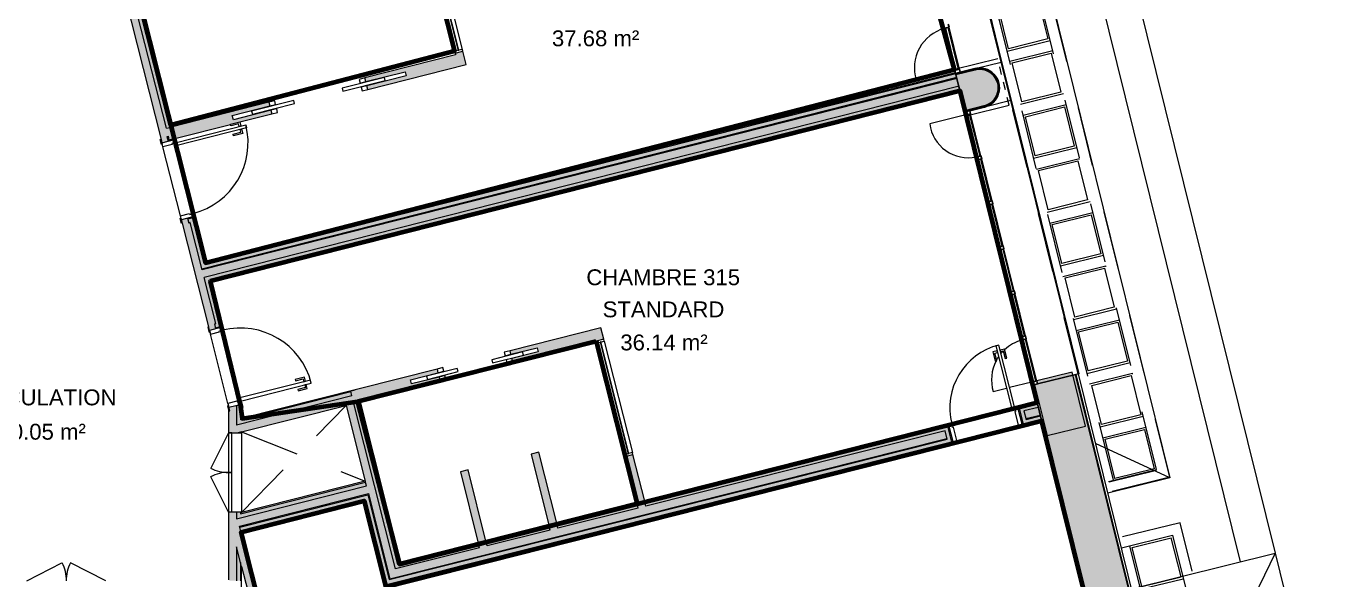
# Model space of a CAD drawing. Header units: metres. Extents: x -227.9 to -140, y 38 to 92.1.
# Drawn here: x -156.53 to -140, y 50.13 to 57.11 of the extents above; entities that cross this region are included whole.
import ezdxf

# ---------------------------------------------------------------- set-up
doc = ezdxf.new("R2010")
doc.units = ezdxf.units.M
doc.linetypes.add('JIS_02_0.7', pattern=[1.35, 0.75, -0.6])
doc.linetypes.add('Projeté', pattern=[0.003969, 0.002381, -0.001587])
for name, color, linetype, lineweight in [('A-AREA-IDEN', 7, 'Continuous', 9), ('A-DOOR', 7, 'Continuous', 5), ('A-FLOR', 7, 'Continuous', 5), ('A-GLAZ', 7, 'Continuous', 5), ('A-WALL', 7, 'Continuous', 5), ('A-WALL-PATT', 7, 'Continuous', 13), ('I-WALL', 7, 'Continuous', 5), ('Q-SPCQ', 7, 'Continuous', 5), ('S-COLS', 7, 'Continuous', 5)]:
    doc.layers.add(name, color=color, linetype=linetype, lineweight=lineweight)
doc.layers.add('A-DETL', color=94, linetype='Continuous', lineweight=5, true_color=0x00a600)
doc.layers.add('A-DETL-MBND', color=9, linetype='Continuous', lineweight=5, true_color=0xc0c0c0)
doc.layers.add('Chambre', color=40, linetype='Continuous')
doc.layers.add('SDB', color=230, linetype='Continuous')
doc.styles.add('Arial_1', font='arial.ttf', dxfattribs={"height": 0.2})

msp = doc.modelspace()

# ---------------------------------------------------------------- hatches: boundary and pattern name
at = {"layer": 'A-WALL', "true_color": 0x808080}
h = msp.add_hatch(color=8, dxfattribs=at)
h.paths.add_polyline_path([(-143.142, 49.817), (-142.695, 49.927), (-142.697, 49.937), (-142.649, 49.949), (-142.659, 49.988), (-142.62, 49.998), (-143.28, 52.662), (-143.717, 52.554), (-143.714, 52.545), (-143.763, 52.533), (-143.753, 52.494), (-143.802, 52.482), (-143.168, 49.925)])
h.paths.add_polyline_path([(-146.597, 63.976), (-146.549, 63.988), (-146.546, 63.978), (-146.109, 64.087), (-146.372, 65.148), (-146.809, 65.04), (-146.807, 65.03), (-146.855, 65.018), (-146.846, 64.979), (-146.894, 64.967), (-146.655, 64.003), (-146.607, 64.015)])
h.paths.add_polyline_path([(-147.615, 68.086), (-147.566, 68.098), (-147.564, 68.088), (-147.127, 68.196), (-147.257, 68.72), (-147.791, 68.588), (-147.673, 68.112), (-147.625, 68.124)])
h = msp.add_hatch(color=8, dxfattribs=at)
h.paths.add_polyline_path([(-142.62, 49.998), (-142.61, 50), (-143.27, 52.665), (-143.28, 52.662), (-142.959, 51.367)])
h.paths.add_polyline_path([(-146.109, 64.087), (-146.1, 64.089), (-146.363, 65.151), (-146.372, 65.148), (-146.248, 64.646)])
h.paths.add_polyline_path([(-147.127, 68.196), (-147.118, 68.198), (-147.247, 68.723), (-147.257, 68.72), (-147.247, 68.679)])
for points in [[(-144.68, 56.027), (-144.436, 56.087), (-144.385, 56.106), (-144.338, 56.137), (-144.299, 56.177), (-144.27, 56.225), (-144.252, 56.278), (-144.247, 56.334), (-144.254, 56.39), (-144.274, 56.442), (-144.305, 56.489), (-144.345, 56.528), (-144.393, 56.557), (-144.446, 56.574), (-144.502, 56.579), (-144.557, 56.572), (-144.8, 56.512), (-144.796, 56.498), (-144.554, 56.558), (-144.501, 56.564), (-144.449, 56.56), (-144.399, 56.543), (-144.354, 56.516), (-144.316, 56.479), (-144.287, 56.435), (-144.269, 56.386), (-144.262, 56.334), (-144.267, 56.281), (-144.284, 56.231), (-144.311, 56.186), (-144.347, 56.149), (-144.391, 56.12), (-144.441, 56.101), (-144.683, 56.041)], [(-144.683, 56.041), (-144.441, 56.101), (-144.391, 56.12), (-144.347, 56.149), (-144.311, 56.186), (-144.284, 56.231), (-144.267, 56.281), (-144.262, 56.334), (-144.269, 56.386), (-144.287, 56.435), (-144.316, 56.479), (-144.354, 56.516), (-144.399, 56.543), (-144.449, 56.56), (-144.501, 56.564), (-144.554, 56.558), (-144.796, 56.498), (-144.761, 56.355)], [(-143.802, 52.482), (-143.753, 52.494), (-143.763, 52.533), (-143.714, 52.545), (-143.717, 52.554), (-143.28, 52.662), (-143.292, 52.713), (-143.826, 52.58)], [(-143.28, 52.662), (-143.27, 52.665), (-143.282, 52.715), (-143.292, 52.713)]]:
    msp.add_hatch(color=8, dxfattribs=at).paths.add_polyline_path(points)
at = {"layer": 'A-WALL-PATT', "lineweight": 5, "true_color": 0xaaaaaa}
for points in [[(-154.309, 54.035), (-144.781, 56.448), (-144.783, 56.458), (-154.312, 54.044)], [(-153.834, 50.791), (-152.218, 51.199), (-152.221, 51.209), (-153.837, 50.801)], [(-151.95, 50.138), (-151.94, 50.14), (-152.211, 51.212), (-152.221, 51.209), (-151.964, 50.193)]]:
    msp.add_hatch(color=253, dxfattribs=at).paths.add_polyline_path(points)
h = msp.add_hatch(color=253, dxfattribs=at)
h.paths.add_polyline_path([(-151.948, 50.128), (-144.907, 51.898), (-144.909, 51.908), (-151.95, 50.138)])
h.paths.add_polyline_path([(-143.911, 52.148), (-143.73, 52.194), (-143.733, 52.203), (-143.914, 52.158)])
at = {"layer": 'I-WALL', "true_color": 0xaaaaaa}
h = msp.add_hatch(color=253, dxfattribs=at)
h.paths.add_polyline_path([(-153.924, 52.314), (-153.893, 52.317), (-153.894, 52.321)])
h.paths.add_polyline_path([(-154.219, 53.271), (-154.14, 53.291), (-154.155, 53.352), (-154.137, 53.356), (-154.46, 54.63), (-154.478, 54.625), (-154.493, 54.686), (-154.572, 54.666), (-154.229, 53.311)])
h.paths.add_polyline_path([(-154.818, 55.636), (-154.739, 55.656), (-154.754, 55.717), (-154.736, 55.721), (-155.206, 57.575), (-155.303, 57.551), (-154.828, 55.677)])
h.paths.add_polyline_path([(-155.548, 58.52), (-155.452, 58.544), (-156.029, 60.823), (-156.047, 60.819), (-156.062, 60.88), (-156.141, 60.86), (-155.815, 59.57)])
h.paths.add_polyline_path([(-156.387, 61.829), (-156.308, 61.849), (-156.323, 61.91), (-156.305, 61.915), (-156.496, 62.667), (-156.593, 62.643), (-156.397, 61.87)])
h = msp.add_hatch(color=253, dxfattribs=at)
h.paths.add_polyline_path([(-154.143, 53.303), (-154.076, 53.32), (-154.236, 53.95), (-154.285, 53.938), (-154.137, 53.356), (-154.155, 53.352), (-154.145, 53.311)])
h.paths.add_polyline_path([(-154.312, 54.044), (-154.263, 54.057), (-154.424, 54.69), (-154.49, 54.674), (-154.478, 54.625), (-154.46, 54.63), (-154.354, 54.212)])
h.paths.add_polyline_path([(-154.761, 55.819), (-154.713, 55.831), (-155.121, 57.445), (-155.17, 57.432), (-154.897, 56.355)])
h.paths.add_polyline_path([(-155.194, 57.529), (-155.146, 57.541), (-155.157, 57.587), (-155.206, 57.575)])
h.paths.add_polyline_path([(-155.452, 58.544), (-155.403, 58.557), (-155.416, 58.608), (-155.464, 58.596)])
h.paths.add_polyline_path([(-155.489, 58.692), (-155.441, 58.705), (-155.887, 60.467), (-155.935, 60.455), (-155.711, 59.57)])
h.paths.add_polyline_path([(-155.972, 60.6), (-155.924, 60.612), (-155.993, 60.884), (-156.059, 60.867), (-156.047, 60.819), (-156.029, 60.823), (-155.983, 60.642)])
h.paths.add_polyline_path([(-156.311, 61.862), (-156.245, 61.878), (-156.447, 62.679), (-156.496, 62.667), (-156.305, 61.915), (-156.323, 61.91), (-156.313, 61.869)])
h = msp.add_hatch(color=253, dxfattribs=at)
h.paths.add_polyline_path([(-153.893, 52.317), (-153.812, 52.328), (-153.815, 52.341), (-153.894, 52.321)])
h.paths.add_polyline_path([(-154.14, 53.291), (-154.061, 53.311), (-154.211, 53.905), (-154.224, 53.902), (-154.076, 53.32), (-154.143, 53.303)])
h.paths.add_polyline_path([(-154.275, 54.105), (-154.263, 54.108), (-154.414, 54.706), (-154.493, 54.686), (-154.49, 54.674), (-154.424, 54.69), (-154.302, 54.212)])
h.paths.add_polyline_path([(-154.739, 55.656), (-154.66, 55.676), (-154.663, 55.689), (-154.742, 55.668)])
h.paths.add_polyline_path([(-154.713, 55.831), (-154.7, 55.834), (-155.096, 57.399), (-155.109, 57.396), (-154.845, 56.355)])
h.paths.add_polyline_path([(-155.146, 57.541), (-155.133, 57.545), (-155.145, 57.591), (-155.157, 57.587)])
h.paths.add_polyline_path([(-155.403, 58.557), (-155.39, 58.56), (-155.403, 58.611), (-155.416, 58.608)])
h.paths.add_polyline_path([(-155.453, 58.753), (-155.44, 58.756), (-155.874, 60.47), (-155.887, 60.467), (-155.66, 59.57)])
h.paths.add_polyline_path([(-155.924, 60.612), (-155.911, 60.616), (-155.983, 60.9), (-156.062, 60.88), (-156.059, 60.867), (-155.993, 60.884), (-155.931, 60.642)])
h.paths.add_polyline_path([(-156.308, 61.849), (-156.229, 61.869), (-156.435, 62.683), (-156.447, 62.679), (-156.245, 61.878), (-156.311, 61.862)])
h = msp.add_hatch(color=253, dxfattribs=at)
h.paths.add_polyline_path([(-151.111, 56.744), (-151.014, 56.768), (-151.02, 56.791), (-151.117, 56.767)])
h.paths.add_polyline_path([(-151.485, 58.221), (-151.388, 58.245), (-151.568, 58.959), (-151.665, 58.934), (-151.555, 58.498)])
h = msp.add_hatch(color=253, dxfattribs=at)
h.paths.add_polyline_path([(-154.724, 55.673), (-154.663, 55.689), (-154.671, 55.719), (-154.661, 55.722), (-154.653, 55.691), (-153.951, 55.869), (-153.951, 55.871), (-153.835, 55.9), (-153.834, 55.899), (-153.43, 56.001), (-153.441, 56.047), (-153.916, 55.927), (-153.93, 55.98), (-153.455, 56.101), (-153.467, 56.147), (-154.761, 55.819), (-154.725, 55.676)])
h.paths.add_polyline_path([(-152.218, 56.308), (-150.977, 56.623), (-151.014, 56.768), (-152.255, 56.454), (-152.243, 56.408), (-151.749, 56.533), (-151.735, 56.48), (-152.23, 56.354), (-152.225, 56.336)])
for points in [[(-154.285, 53.938), (-144.756, 56.352), (-144.781, 56.448), (-154.309, 54.035)], [(-154.263, 54.057), (-144.783, 56.458), (-144.796, 56.507), (-154.275, 54.105)], [(-154.263, 54.108), (-144.796, 56.507), (-144.797, 56.513), (-144.8, 56.512), (-144.802, 56.519), (-154.266, 54.121)], [(-154.224, 53.902), (-144.744, 56.303), (-144.756, 56.352), (-154.236, 53.95)], [(-154.208, 53.892), (-144.741, 56.29), (-144.744, 56.303), (-154.211, 53.905)], [(-153.855, 51.979), (-152.395, 52.348), (-152.419, 52.445), (-153.875, 52.077), (-153.875, 51.979)], [(-153.825, 52.09), (-152.419, 52.445), (-152.432, 52.494), (-153.825, 52.141)], [(-153.812, 52.145), (-152.432, 52.494), (-152.435, 52.506), (-153.812, 52.158)], [(-152.235, 51.309), (-152.138, 51.333), (-152.395, 52.348), (-152.492, 52.324), (-152.248, 51.357)], [(-152.151, 51.382), (-152.102, 51.394), (-152.35, 52.373), (-152.398, 52.361), (-152.154, 51.394)], [(-152.105, 51.406), (-152.093, 51.41), (-152.337, 52.377), (-152.35, 52.373), (-152.137, 51.533)], [(-149.916, 50.752), (-149.819, 50.777), (-150.062, 51.736), (-150.159, 51.712), (-149.928, 50.801)], [(-151.835, 50.335), (-151.822, 50.338), (-152.093, 51.41), (-152.105, 51.406), (-151.867, 50.461)], [(-150.809, 50.528), (-150.712, 50.552), (-150.954, 51.512), (-151.051, 51.488), (-150.821, 50.576)], [(-153.875, 50.791), (-152.211, 51.212), (-152.235, 51.309), (-153.875, 50.894)], [(-153.825, 50.907), (-152.235, 51.309), (-152.248, 51.357), (-153.825, 50.959)], [(-153.812, 50.962), (-152.248, 51.357), (-152.251, 51.37), (-153.812, 50.975)], [(-151.965, 50.237), (-151.868, 50.262), (-152.138, 51.333), (-152.235, 51.309), (-151.98, 50.299)], [(-151.88, 50.31), (-151.832, 50.322), (-152.102, 51.394), (-152.151, 51.382), (-151.883, 50.323)], [(-153.822, 50.743), (-152.254, 51.139), (-152.267, 51.187), (-153.825, 50.794), (-153.825, 50.752)], [(-153.812, 50.732), (-152.264, 51.123), (-152.267, 51.136), (-153.812, 50.745)], [(-151.996, 50.116), (-151.948, 50.128), (-152.218, 51.199), (-152.267, 51.187), (-152.004, 50.148)], [(-151.996, 50.065), (-151.984, 50.068), (-152.254, 51.139), (-152.267, 51.136), (-152.004, 50.095)], [(-153.552, 49.676), (-153.837, 50.801), (-153.934, 50.776), (-153.655, 49.676)]]:
    msp.add_hatch(color=253, dxfattribs=at).paths.add_polyline_path(points)
h = msp.add_hatch(color=253, dxfattribs=at)
h.paths.add_polyline_path([(-152.398, 52.361), (-151.308, 52.637), (-151.32, 52.683), (-151.669, 52.595), (-151.682, 52.648), (-151.333, 52.736), (-151.345, 52.782), (-152.435, 52.506), (-152.419, 52.445)])
h.paths.add_polyline_path([(-150.387, 52.87), (-149.338, 53.135), (-149.375, 53.281), (-150.424, 53.015), (-150.412, 52.969), (-150.082, 53.053), (-150.069, 52.999), (-150.399, 52.916), (-150.388, 52.872)])
h = msp.add_hatch(color=253, dxfattribs=at)
h.paths.add_polyline_path([(-148.806, 51.031), (-148.709, 51.056), (-148.873, 51.706), (-148.97, 51.681), (-148.818, 51.08)])
h.paths.add_polyline_path([(-149.338, 53.135), (-149.241, 53.16), (-149.278, 53.305), (-149.375, 53.281)])
h = msp.add_hatch(color=253, dxfattribs=at)
h.paths.add_polyline_path([(-153.968, 50.114), (-153.875, 50.114), (-153.875, 50.543), (-153.934, 50.776), (-153.875, 50.791), (-153.875, 50.979), (-153.975, 50.979), (-153.975, 50.124), (-153.968, 50.124)])
h.paths.add_polyline_path([(-153.975, 51.979), (-153.875, 51.979), (-153.875, 52.32), (-153.924, 52.314), (-153.973, 52.301), (-153.962, 52.258), (-153.972, 52.255), (-153.975, 52.267), (-153.975, 52.069)])
h = msp.add_hatch(color=253, dxfattribs=at)
h.paths.add_polyline_path([(-153.825, 50.114), (-153.825, 50.345), (-153.875, 50.543), (-153.875, 50.114)])
h.paths.add_polyline_path([(-153.825, 50.752), (-153.825, 50.794), (-153.834, 50.791)])
h.paths.add_polyline_path([(-153.875, 50.894), (-153.825, 50.907), (-153.825, 50.979), (-153.875, 50.979)])
h.paths.add_polyline_path([(-153.825, 51.979), (-153.825, 51.987), (-153.855, 51.979)])
h.paths.add_polyline_path([(-153.875, 52.077), (-153.825, 52.09), (-153.825, 52.326), (-153.875, 52.32), (-153.875, 52.301)])
h = msp.add_hatch(color=253, dxfattribs=at)
h.paths.add_polyline_path([(-153.825, 50.114), (-153.812, 50.114), (-153.812, 50.294), (-153.825, 50.345), (-153.825, 50.193)])
h.paths.add_polyline_path([(-153.812, 50.701), (-153.812, 50.745), (-153.822, 50.743), (-153.819, 50.729)])
h.paths.add_polyline_path([(-153.825, 50.959), (-153.812, 50.962), (-153.812, 50.979), (-153.825, 50.979)])
h.paths.add_polyline_path([(-153.812, 51.979), (-153.812, 51.99), (-153.825, 51.987), (-153.825, 51.979)])
h.paths.add_polyline_path([(-153.825, 52.141), (-153.812, 52.145), (-153.812, 52.328), (-153.825, 52.326), (-153.825, 52.301)])
h = msp.add_hatch(color=253, dxfattribs=at)
h.paths.add_polyline_path([(-151.94, 50.14), (-144.909, 51.908), (-144.933, 52.005), (-151.965, 50.237), (-151.954, 50.193)])
h.paths.add_polyline_path([(-143.914, 52.158), (-143.733, 52.203), (-143.757, 52.3), (-143.938, 52.255), (-143.925, 52.201)])
h = msp.add_hatch(color=253, dxfattribs=at)
h.paths.add_polyline_path([(-151.868, 50.262), (-150.809, 50.528), (-150.821, 50.576), (-151.88, 50.31)])
h.paths.add_polyline_path([(-150.712, 50.552), (-149.916, 50.752), (-149.928, 50.801), (-150.724, 50.601)])
h.paths.add_polyline_path([(-149.819, 50.777), (-148.806, 51.031), (-148.818, 51.08), (-149.831, 50.825)])
h.paths.add_polyline_path([(-148.709, 51.056), (-144.933, 52.005), (-144.92, 51.951), (-144.871, 51.963), (-144.897, 52.065), (-148.721, 51.104)])
h.paths.add_polyline_path([(-143.973, 52.189), (-143.925, 52.201), (-143.938, 52.255), (-143.757, 52.3), (-143.769, 52.349), (-143.999, 52.291), (-143.988, 52.248)])
h = msp.add_hatch(color=253, dxfattribs=at)
h.paths.add_polyline_path([(-151.832, 50.322), (-150.821, 50.576), (-150.825, 50.589), (-151.835, 50.335)])
h.paths.add_polyline_path([(-150.724, 50.601), (-149.928, 50.801), (-149.932, 50.813), (-150.728, 50.613)])
h.paths.add_polyline_path([(-149.831, 50.825), (-148.818, 51.08), (-148.821, 51.092), (-149.835, 50.838)])
h.paths.add_polyline_path([(-148.721, 51.104), (-144.897, 52.065), (-144.871, 51.963), (-144.859, 51.967), (-144.888, 52.081), (-148.724, 51.117)])
h.paths.add_polyline_path([(-143.986, 52.186), (-143.973, 52.189), (-143.999, 52.291), (-143.769, 52.349), (-143.772, 52.361), (-144.015, 52.3), (-144.002, 52.248)])
h = msp.add_hatch(color=253, dxfattribs=at)
h.paths.add_polyline_path([(-151.984, 50.068), (-144.846, 51.862), (-144.871, 51.963), (-144.92, 51.951), (-144.907, 51.898), (-151.996, 50.116)])
h.paths.add_polyline_path([(-143.948, 52.087), (-143.718, 52.145), (-143.73, 52.194), (-143.911, 52.148), (-143.925, 52.201), (-143.973, 52.189), (-143.957, 52.125)])
h = msp.add_hatch(color=253, dxfattribs=at)
h.paths.add_polyline_path([(-151.993, 50.052), (-144.83, 51.852), (-144.859, 51.967), (-144.871, 51.963), (-144.846, 51.862), (-151.996, 50.065)])
h.paths.add_polyline_path([(-143.957, 52.072), (-143.715, 52.133), (-143.718, 52.145), (-143.948, 52.087), (-143.973, 52.189), (-143.986, 52.186), (-143.96, 52.083)])
at = {"layer": 'S-COLS', "true_color": 0x808080}
msp.add_hatch(color=8, dxfattribs=at).paths.add_polyline_path([(-143.646, 51.945), (-143.16, 52.064), (-143.327, 52.744), (-143.777, 52.633), (-143.768, 52.595), (-143.803, 52.586), (-143.676, 52.069)])

# ---------------------------------------------------------------- linework, layer by layer
at = {"layer": 'A-DETL', "color": 7, "linetype": 'JIS_02_0.7'}
for p, q in [((-142.097, 51.419), (-145.65, 65.765)), ((-143.249, 52.705), (-146.03, 63.931)), ((-153.812, 50.975), (-152.492, 52.324)), ((-153.812, 51.99), (-152.251, 51.37)), ((-142.097, 51.419), (-142.839, 51.235)), ((-141.967, 50.846), (-142.739, 50.655)), ((-141.166, 47.614), (-141.967, 50.846)), ((-143.071, 49.531), (-143.234, 50.191))]:
    msp.add_line(p, q, dxfattribs=at)
at = {"layer": 'A-DETL', "color": 9, "linetype": 'JIS_02_0.7', "lineweight": 9, "true_color": 0xc0c0c0}
for p, q in [((-142.808, 51.382), (-146.295, 65.462)), ((-142.264, 51.516), (-145.752, 65.596)), ((-143.759, 57.439), (-143.637, 56.946)), ((-144.132, 56.823), (-144.254, 57.316)), ((-144.148, 56.794), (-143.605, 56.928)), ((-143.637, 56.946), (-144.132, 56.823)), ((-144.116, 56.665), (-143.573, 56.799)), ((-144.088, 56.646), (-143.593, 56.768)), ((-143.593, 56.768), (-143.471, 56.276)), ((-143.579, 56.795), (-143.572, 56.796)), ((-143.966, 56.153), (-144.088, 56.646)), ((-143.982, 56.123), (-143.439, 56.258)), ((-143.471, 56.276), (-143.966, 56.153)), ((-143.949, 55.985), (-143.406, 56.12)), ((-143.92, 55.966), (-143.425, 56.089)), ((-143.425, 56.089), (-143.303, 55.596)), ((-143.411, 56.115), (-143.405, 56.116)), ((-143.798, 55.473), (-143.92, 55.966)), ((-143.815, 55.443), (-143.271, 55.578)), ((-143.303, 55.596), (-143.798, 55.473)), ((-143.781, 55.305), (-143.237, 55.44)), ((-143.752, 55.286), (-143.257, 55.409)), ((-143.257, 55.409), (-143.135, 54.916)), ((-143.243, 55.435), (-143.236, 55.436)), ((-143.63, 54.793), (-143.752, 55.286)), ((-143.646, 54.763), (-143.103, 54.898)), ((-143.135, 54.916), (-143.63, 54.793)), ((-143.612, 54.625), (-143.069, 54.759)), ((-143.583, 54.606), (-143.088, 54.728)), ((-143.088, 54.728), (-142.966, 54.236)), ((-143.074, 54.755), (-143.068, 54.756)), ((-143.461, 54.113), (-143.583, 54.606)), ((-143.478, 54.083), (-142.934, 54.218)), ((-142.966, 54.236), (-143.461, 54.113)), ((-143.445, 53.951), (-142.902, 54.086)), ((-143.416, 53.932), (-142.921, 54.055)), ((-142.921, 54.055), (-142.799, 53.562)), ((-142.907, 54.081), (-142.901, 54.082)), ((-143.294, 53.439), (-143.416, 53.932)), ((-142.799, 53.562), (-143.294, 53.439)), ((-143.311, 53.409), (-142.768, 53.544)), ((-143.277, 53.271), (-142.733, 53.405)), ((-142.739, 53.4), (-142.732, 53.402)), ((-143.248, 53.252), (-142.753, 53.374)), ((-143.126, 52.759), (-143.248, 53.252)), ((-142.753, 53.374), (-142.631, 52.881)), ((-143.142, 52.729), (-142.599, 52.864)), ((-142.631, 52.881), (-143.126, 52.759)), ((-143.11, 52.597), (-142.566, 52.731)), ((-142.572, 52.727), (-142.565, 52.728)), ((-143.081, 52.578), (-142.586, 52.7)), ((-142.959, 52.085), (-143.081, 52.578)), ((-142.586, 52.7), (-142.464, 52.208)), ((-142.976, 52.055), (-142.432, 52.19)), ((-142.464, 52.208), (-142.959, 52.085)), ((-142.941, 51.917), (-142.398, 52.051)), ((-142.913, 51.898), (-142.417, 52.02)), ((-142.417, 52.02), (-142.295, 51.527)), ((-142.403, 52.046), (-142.397, 52.048)), ((-142.79, 51.405), (-142.913, 51.898)), ((-142.871, 51.366), (-142.264, 51.516)), ((-142.861, 51.362), (-142.264, 51.51)), ((-142.295, 51.527), (-142.79, 51.405)), ((-142.708, 50.529), (-142.063, 50.689)), ((-142.572, 50.535), (-142.078, 50.657)), ((-141.955, 50.162), (-142.078, 50.657)), ((-142.063, 50.689), (-141.308, 47.643)), ((-142.605, 50.554), (-141.915, 47.77)), ((-142.449, 50.04), (-142.572, 50.535)), ((-142.47, 50.006), (-141.927, 50.14)), ((-142.449, 50.04), (-141.955, 50.162))]:
    msp.add_line(p, q, dxfattribs=at)
at = {"layer": 'A-DETL-MBND', "lineweight": 9}
for p, q in [((-145.325, 68.865), (-140.767, 50.462)), ((-145.658, 68.314), (-141.209, 50.353)), ((-145.65, 65.768), (-142.095, 51.413)), ((-142.095, 51.413), (-143.034, 51.846)), ((-142.095, 51.413), (-142.879, 51.219)), ((-142.58, 50.013), (-140.767, 50.462)), ((-140.767, 50.462), (-142.036, 47.861)), ((-140.767, 50.462), (-140.002, 47.371))]:
    msp.add_line(p, q, dxfattribs=at)
at = {"layer": 'A-DOOR'}
for p, q in [((-152.009, 56.459), (-152.542, 56.324)), ((-152.532, 56.286), (-151.999, 56.421)), ((-151.999, 56.421), (-152.009, 56.459)), ((-152.542, 56.324), (-152.532, 56.286)), ((-153.153, 56.17), (-153.686, 56.035)), ((-153.686, 56.035), (-153.676, 55.996)), ((-153.676, 55.996), (-153.143, 56.131)), ((-153.143, 56.131), (-153.153, 56.17)), ((-153.951, 55.871), (-153.835, 55.9)), ((-153.946, 55.851), (-153.951, 55.871)), ((-153.849, 55.876), (-153.946, 55.851)), ((-153.841, 55.842), (-153.849, 55.876)), ((-153.835, 55.9), (-153.821, 55.847)), ((-154.65, 55.637), (-153.758, 55.863)), ((-153.748, 55.824), (-154.64, 55.598)), ((-153.919, 55.745), (-153.822, 55.769)), ((-153.914, 55.725), (-153.919, 55.745)), ((-153.798, 55.755), (-153.914, 55.725)), ((-153.821, 55.847), (-153.841, 55.842)), ((-153.831, 55.803), (-153.811, 55.808)), ((-153.822, 55.769), (-153.831, 55.803)), ((-153.811, 55.808), (-153.798, 55.755)), ((-153.758, 55.863), (-153.748, 55.824)), ((-154.64, 55.598), (-154.65, 55.637)), ((-144.253, 53.086), (-144.292, 53.076)), ((-144.292, 53.076), (-144.092, 52.281)), ((-144.054, 52.291), (-144.253, 53.086)), ((-150.265, 52.999), (-150.653, 52.901)), ((-150.653, 52.901), (-150.643, 52.862)), ((-150.643, 52.862), (-150.255, 52.96)), ((-150.255, 52.96), (-150.265, 52.999)), ((-144.276, 53.013), (-144.33, 53)), ((-144.33, 53), (-144.3, 52.883)), ((-144.305, 52.985), (-144.271, 52.994)), ((-144.281, 52.888), (-144.305, 52.985)), ((-144.271, 52.994), (-144.276, 53.013)), ((-144.184, 53.036), (-144.238, 53.023)), ((-144.238, 53.023), (-144.233, 53.004)), ((-144.233, 53.004), (-144.199, 53.012)), ((-144.199, 53.012), (-144.174, 52.915)), ((-144.155, 52.92), (-144.184, 53.036)), ((-144.174, 52.915), (-144.155, 52.92)), ((-151.089, 52.79), (-151.477, 52.692)), ((-151.467, 52.653), (-151.079, 52.752)), ((-151.079, 52.752), (-151.089, 52.79)), ((-144.3, 52.883), (-144.281, 52.888)), ((-152.943, 52.645), (-153.835, 52.419)), ((-153.825, 52.38), (-152.933, 52.606)), ((-153.019, 52.682), (-153.136, 52.653)), ((-153.136, 52.653), (-153.131, 52.633)), ((-153.131, 52.633), (-153.034, 52.658)), ((-153.034, 52.658), (-153.025, 52.624)), ((-153.025, 52.624), (-153.006, 52.629)), ((-153.006, 52.629), (-153.019, 52.682)), ((-152.996, 52.59), (-153.015, 52.585)), ((-153.015, 52.585), (-153.007, 52.551)), ((-152.983, 52.537), (-152.996, 52.59)), ((-152.933, 52.606), (-152.943, 52.645)), ((-151.477, 52.692), (-151.467, 52.653)), ((-153.835, 52.419), (-153.825, 52.38)), ((-153.007, 52.551), (-153.104, 52.527)), ((-153.104, 52.527), (-153.099, 52.507)), ((-153.099, 52.507), (-152.983, 52.537)), ((-144.092, 52.281), (-144.054, 52.291))]:
    msp.add_line(p, q, dxfattribs=at)
at = {"layer": 'A-DOOR', "color": 9, "true_color": 0xc0c0c0}
for p, q in [((-152.255, 56.454), (-152.328, 56.435)), ((-152.328, 56.435), (-152.316, 56.389)), ((-152.316, 56.389), (-152.243, 56.408)), ((-152.243, 56.408), (-152.255, 56.454)), ((-152.23, 56.354), (-152.302, 56.336)), ((-152.302, 56.336), (-152.291, 56.29)), ((-152.291, 56.29), (-152.218, 56.308)), ((-152.218, 56.308), (-152.23, 56.354)), ((-153.394, 56.165), (-153.467, 56.147)), ((-153.467, 56.147), (-153.455, 56.101)), ((-153.455, 56.101), (-153.382, 56.119)), ((-153.369, 56.066), (-153.441, 56.047)), ((-153.441, 56.047), (-153.43, 56.001)), ((-153.382, 56.119), (-153.394, 56.165)), ((-153.357, 56.02), (-153.369, 56.066)), ((-153.43, 56.001), (-153.357, 56.02)), ((-154.671, 55.719), (-154.661, 55.722)), ((-154.655, 55.656), (-154.671, 55.719)), ((-154.661, 55.722), (-154.645, 55.659)), ((-154.839, 55.677), (-154.829, 55.679)), ((-154.823, 55.614), (-154.839, 55.677)), ((-154.829, 55.679), (-154.813, 55.616)), ((-154.813, 55.616), (-154.823, 55.614)), ((-154.818, 55.636), (-154.66, 55.676)), ((-154.805, 55.587), (-154.818, 55.636)), ((-154.69, 55.616), (-154.805, 55.587)), ((-154.65, 55.637), (-154.692, 55.626)), ((-154.692, 55.626), (-154.69, 55.616)), ((-154.66, 55.676), (-154.65, 55.637)), ((-154.645, 55.659), (-154.655, 55.656)), ((-154.584, 54.715), (-154.469, 54.744)), ((-154.572, 54.666), (-154.584, 54.715)), ((-154.469, 54.744), (-154.467, 54.734)), ((-154.467, 54.734), (-154.424, 54.745)), ((-154.424, 54.745), (-154.414, 54.706)), ((-154.419, 54.726), (-154.409, 54.728)), ((-154.403, 54.663), (-154.419, 54.726)), ((-154.409, 54.728), (-154.393, 54.665)), ((-154.587, 54.683), (-154.577, 54.686)), ((-154.571, 54.62), (-154.587, 54.683)), ((-154.577, 54.686), (-154.561, 54.623)), ((-154.414, 54.706), (-154.572, 54.666)), ((-154.561, 54.623), (-154.571, 54.62)), ((-154.393, 54.665), (-154.403, 54.663)), ((-154.23, 53.314), (-154.239, 53.312)), ((-154.239, 53.312), (-154.223, 53.249)), ((-154.214, 53.251), (-154.23, 53.314)), ((-154.223, 53.249), (-154.214, 53.251)), ((-154.061, 53.311), (-154.219, 53.271)), ((-154.219, 53.271), (-154.206, 53.222)), ((-154.206, 53.222), (-154.091, 53.251)), ((-154.093, 53.261), (-154.051, 53.272)), ((-154.091, 53.251), (-154.093, 53.261)), ((-154.062, 53.357), (-154.072, 53.354)), ((-154.072, 53.354), (-154.056, 53.291)), ((-154.046, 53.294), (-154.062, 53.357)), ((-154.051, 53.272), (-154.061, 53.311)), ((-154.056, 53.291), (-154.046, 53.294)), ((-150.424, 53.015), (-150.496, 52.997)), ((-150.496, 52.997), (-150.485, 52.951)), ((-150.485, 52.951), (-150.412, 52.969)), ((-150.399, 52.916), (-150.471, 52.898)), ((-150.471, 52.898), (-150.46, 52.851)), ((-150.412, 52.969), (-150.424, 53.015)), ((-150.387, 52.87), (-150.399, 52.916)), ((-151.272, 52.801), (-151.345, 52.782)), ((-151.345, 52.782), (-151.333, 52.736)), ((-151.333, 52.736), (-151.26, 52.755)), ((-151.26, 52.755), (-151.272, 52.801)), ((-150.46, 52.851), (-150.387, 52.87)), ((-151.247, 52.701), (-151.32, 52.683)), ((-151.32, 52.683), (-151.308, 52.637)), ((-151.308, 52.637), (-151.235, 52.655)), ((-151.235, 52.655), (-151.247, 52.701)), ((-153.978, 52.321), (-153.988, 52.318)), ((-153.988, 52.318), (-153.972, 52.255)), ((-153.87, 52.379), (-153.985, 52.35)), ((-153.985, 52.35), (-153.973, 52.301)), ((-153.962, 52.258), (-153.978, 52.321)), ((-153.973, 52.301), (-153.815, 52.341)), ((-153.972, 52.255), (-153.962, 52.258)), ((-153.867, 52.369), (-153.87, 52.379)), ((-153.825, 52.38), (-153.867, 52.369)), ((-153.815, 52.341), (-153.825, 52.38)), ((-153.81, 52.363), (-153.82, 52.361)), ((-153.82, 52.361), (-153.804, 52.298)), ((-153.794, 52.3), (-153.81, 52.363)), ((-153.804, 52.298), (-153.794, 52.3)), ((-144.015, 52.3), (-144.054, 52.291)), ((-144.054, 52.291), (-144.043, 52.248)), ((-144.043, 52.248), (-144.053, 52.246)), ((-144.053, 52.246), (-144.006, 52.059)), ((-143.974, 52.321), (-144.037, 52.305)), ((-144.037, 52.305), (-144.034, 52.296)), ((-144.034, 52.296), (-143.971, 52.311)), ((-143.957, 52.072), (-144.015, 52.3)), ((-143.971, 52.311), (-143.974, 52.321)), ((-144.871, 52.096), (-144.934, 52.08)), ((-144.934, 52.08), (-144.931, 52.07)), ((-144.931, 52.07), (-144.868, 52.086)), ((-144.849, 52.091), (-144.888, 52.081)), ((-144.888, 52.081), (-144.83, 51.852)), ((-144.868, 52.086), (-144.871, 52.096)), ((-144.838, 52.048), (-144.849, 52.091)), ((-144.006, 52.059), (-143.957, 52.072)), ((-143.914, 52.083), (-143.977, 52.067)), ((-143.977, 52.067), (-143.974, 52.057)), ((-143.974, 52.057), (-143.911, 52.073)), ((-143.911, 52.073), (-143.914, 52.083)), ((-153.975, 51.979), (-154.202, 51.534)), ((-144.828, 52.051), (-144.838, 52.048)), ((-144.782, 51.864), (-144.828, 52.051)), ((-144.811, 51.857), (-144.874, 51.841)), ((-144.874, 51.841), (-144.871, 51.832)), ((-144.871, 51.832), (-144.808, 51.847)), ((-144.83, 51.852), (-144.782, 51.864)), ((-144.808, 51.847), (-144.811, 51.857)), ((-153.975, 50.979), (-154.202, 51.425)), ((-156.524, 50.114), (-156.079, 50.341)), ((-155.524, 50.114), (-155.97, 50.341))]:
    msp.add_line(p, q, dxfattribs=at)
at = {"layer": 'A-DOOR', "color": 9, "lineweight": 9, "true_color": 0xc0c0c0}
for p, q in [((-153.935, 51.977), (-153.975, 51.977)), ((-153.975, 51.977), (-153.975, 51.48)), ((-153.935, 51.48), (-153.935, 51.977)), ((-153.975, 51.48), (-153.935, 51.48)), ((-153.935, 51.478), (-153.975, 51.478)), ((-153.975, 51.478), (-153.975, 50.981)), ((-153.935, 50.981), (-153.935, 51.478)), ((-153.975, 50.981), (-153.935, 50.981))]:
    msp.add_line(p, q, dxfattribs=at)
at = {"layer": 'A-DOOR'}
for centre, radius, start, end in [((-154.65, 55.637), 0.92, 284.2157, 14.2157), ((-153.825, 52.38), 0.92, 14.2157, 104.2157), ((-144.054, 52.291), 0.82, 104.1078, 194.1078)]:
    msp.add_arc(centre, radius, start, end, dxfattribs=at)
at = {"layer": 'A-DOOR', "color": 9, "true_color": 0xc0c0c0}
for centre, start, end in [((-153.986, 51.934), 241.6205, 271.3795), ((-153.986, 51.025), 88.6205, 118.3795), ((-156.478, 50.124), 358.6205, 28.3795), ((-155.57, 50.124), 151.6205, 181.3795)]:
    msp.add_arc(centre, 0.455, start, end, dxfattribs=at)
at = {"layer": 'A-FLOR'}
for p, q in [((-153.812, 52.158), (-152.377, 52.522)), ((-144.848, 52.086), (-144.052, 52.286)), ((-152.264, 51.122), (-153.812, 50.732)), ((-151.995, 50.052), (-152.264, 51.122))]:
    msp.add_line(p, q, dxfattribs=at)
at = {"layer": 'A-GLAZ', "lineweight": 9}
for p, q in [((-144.224, 56.655), (-145.078, 60.101)), ((-144.215, 56.657), (-145.068, 60.103)), ((-144.941, 57.08), (-144.81, 56.551)), ((-144.751, 56.565), (-144.882, 57.094)), ((-144.81, 56.551), (-145.299, 56.43)), ((-144.268, 56.694), (-144.812, 56.559)), ((-144.537, 56.577), (-144.557, 56.572)), ((-144.215, 56.657), (-144.224, 56.655)), ((-144.667, 55.977), (-144.124, 56.111)), ((-144.437, 56.087), (-144.417, 56.092)), ((-144.104, 56.169), (-144.094, 56.172)), ((-143.25, 52.723), (-144.104, 56.169)), ((-143.241, 52.725), (-144.094, 56.172)), ((-144.67, 55.988), (-145.126, 55.875)), ((-144.67, 55.988), (-144.539, 55.459)), ((-144.481, 55.473), (-144.612, 56.002)), ((-144.529, 55.42), (-144.398, 54.891)), ((-144.34, 54.905), (-144.471, 55.434)), ((-144.389, 54.852), (-144.258, 54.323)), ((-144.199, 54.337), (-144.33, 54.867)), ((-144.248, 54.284), (-144.117, 53.755)), ((-144.059, 53.769), (-144.19, 54.299)), ((-143.918, 53.202), (-144.049, 53.731)), ((-144.107, 53.716), (-143.976, 53.187)), ((-143.967, 53.148), (-143.836, 52.619)), ((-143.777, 52.634), (-143.908, 53.163)), ((-143.836, 52.619), (-144.118, 52.549)), ((-143.25, 52.723), (-143.282, 52.715)), ((-143.241, 52.725), (-143.25, 52.723)), ((-144.157, 52.54), (-144.326, 52.498))]:
    msp.add_line(p, q, dxfattribs=at)
at = {"layer": 'A-GLAZ'}
for p, q in [((-151.123, 56.791), (-151.479, 58.197)), ((-151.382, 58.221), (-151.026, 56.815)), ((-148.976, 51.705), (-149.332, 53.111)), ((-149.235, 53.136), (-148.879, 51.73))]:
    msp.add_line(p, q, dxfattribs=at)
at = {"layer": 'A-GLAZ', "lineweight": 13}
for p, q in [((-151.435, 58.208), (-151.079, 56.802)), ((-151.07, 56.804), (-151.425, 58.21)), ((-151.026, 56.815), (-151.123, 56.791)), ((-151.123, 56.791), (-151.117, 56.767)), ((-151.117, 56.767), (-151.02, 56.791)), ((-151.079, 56.802), (-151.07, 56.804)), ((-151.02, 56.791), (-151.026, 56.815)), ((-149.241, 53.16), (-149.338, 53.135)), ((-149.338, 53.135), (-149.332, 53.111)), ((-149.332, 53.111), (-149.235, 53.136)), ((-149.279, 53.125), (-149.288, 53.122)), ((-149.288, 53.122), (-148.933, 51.716)), ((-148.923, 51.719), (-149.279, 53.125)), ((-149.235, 53.136), (-149.241, 53.16)), ((-148.879, 51.73), (-148.976, 51.705)), ((-148.976, 51.705), (-148.97, 51.681)), ((-148.97, 51.681), (-148.873, 51.706)), ((-148.933, 51.716), (-148.923, 51.719)), ((-148.873, 51.706), (-148.879, 51.73))]:
    msp.add_line(p, q, dxfattribs=at)
at = {"layer": 'A-GLAZ', "lineweight": 25}
for p, q in [((-144.941, 57.08), (-144.95, 57.119)), ((-144.882, 57.094), (-144.941, 57.08)), ((-144.929, 57.083), (-144.894, 57.092)), ((-144.798, 56.554), (-144.929, 57.083)), ((-144.894, 57.092), (-144.763, 56.562)), ((-144.892, 57.133), (-144.882, 57.094)), ((-144.81, 56.551), (-144.751, 56.565)), ((-144.8, 56.512), (-144.81, 56.551)), ((-144.763, 56.562), (-144.798, 56.554)), ((-144.751, 56.565), (-144.742, 56.527)), ((-144.742, 56.527), (-144.8, 56.512)), ((-144.68, 56.027), (-144.621, 56.041)), ((-144.621, 56.041), (-144.612, 56.002)), ((-144.67, 55.988), (-144.68, 56.027)), ((-144.612, 56.002), (-144.67, 55.988)), ((-144.658, 55.991), (-144.623, 55.999)), ((-144.527, 55.462), (-144.658, 55.991)), ((-144.623, 55.999), (-144.492, 55.47)), ((-144.539, 55.459), (-144.481, 55.473)), ((-144.529, 55.42), (-144.539, 55.459)), ((-144.471, 55.434), (-144.529, 55.42)), ((-144.492, 55.47), (-144.527, 55.462)), ((-144.518, 55.423), (-144.483, 55.432)), ((-144.387, 54.894), (-144.518, 55.423)), ((-144.483, 55.432), (-144.352, 54.902)), ((-144.481, 55.473), (-144.471, 55.434)), ((-144.398, 54.891), (-144.34, 54.905)), ((-144.389, 54.852), (-144.398, 54.891)), ((-144.352, 54.902), (-144.387, 54.894)), ((-144.34, 54.905), (-144.33, 54.867)), ((-144.33, 54.867), (-144.389, 54.852)), ((-144.377, 54.855), (-144.342, 54.864)), ((-144.246, 54.326), (-144.377, 54.855)), ((-144.342, 54.864), (-144.211, 54.335)), ((-144.258, 54.323), (-144.199, 54.337)), ((-144.248, 54.284), (-144.258, 54.323)), ((-144.19, 54.299), (-144.248, 54.284)), ((-144.211, 54.335), (-144.246, 54.326)), ((-144.236, 54.287), (-144.201, 54.296)), ((-144.105, 53.758), (-144.236, 54.287)), ((-144.201, 54.296), (-144.07, 53.767)), ((-144.199, 54.337), (-144.19, 54.299)), ((-144.117, 53.755), (-144.059, 53.769)), ((-144.107, 53.716), (-144.117, 53.755)), ((-144.049, 53.731), (-144.107, 53.716)), ((-144.07, 53.767), (-144.105, 53.758)), ((-144.096, 53.719), (-144.061, 53.728)), ((-144.061, 53.728), (-143.93, 53.199)), ((-144.059, 53.769), (-144.049, 53.731)), ((-143.965, 53.19), (-144.096, 53.719)), ((-143.976, 53.187), (-143.918, 53.202)), ((-143.967, 53.148), (-143.976, 53.187)), ((-143.908, 53.163), (-143.967, 53.148)), ((-143.93, 53.199), (-143.965, 53.19)), ((-143.955, 53.151), (-143.92, 53.16)), ((-143.824, 52.622), (-143.955, 53.151)), ((-143.92, 53.16), (-143.789, 52.631)), ((-143.918, 53.202), (-143.908, 53.163)), ((-143.836, 52.619), (-143.777, 52.634)), ((-143.826, 52.58), (-143.836, 52.619)), ((-143.768, 52.595), (-143.826, 52.58)), ((-143.789, 52.631), (-143.824, 52.622)), ((-143.777, 52.634), (-143.768, 52.595))]:
    msp.add_line(p, q, dxfattribs=at)
at = {"layer": 'A-GLAZ', "linetype": 'Projeté', "lineweight": 9}
for p, q in [((-144.812, 56.559), (-144.667, 55.977)), ((-144.124, 56.111), (-144.268, 56.694))]:
    msp.add_line(p, q, dxfattribs=at)
at = {"layer": 'A-GLAZ', "lineweight": 9}
for centre, radius, start, end in [((-144.8, 56.578), 0.521, 105.6539, 196.5771), ((-144.641, 55.937), 0.489, 187.2574, 282.0535), ((-143.826, 52.647), 0.521, 105.6539, 133.1564), ((-143.826, 52.647), 0.521, 146.0643, 151.5347), ((-143.826, 52.647), 0.521, 135.5935, 140.403), ((-143.826, 52.647), 0.521, 152.4128, 196.5771)]:
    msp.add_arc(centre, radius, start, end, dxfattribs=at)
at = {"layer": 'A-WALL'}
for p, q in [((-154.761, 55.819), (-155.17, 57.432)), ((-154.713, 55.831), (-155.109, 57.396)), ((-144.783, 56.458), (-154.312, 54.044)), ((-144.781, 56.448), (-154.309, 54.035)), ((-144.796, 56.507), (-154.275, 54.105)), ((-144.756, 56.352), (-154.285, 53.938)), ((-144.744, 56.303), (-154.224, 53.902)), ((-154.761, 55.819), (-154.7, 55.834)), ((-154.754, 55.717), (-154.736, 55.721)), ((-154.754, 55.717), (-154.739, 55.656)), ((-154.742, 55.668), (-154.676, 55.685)), ((-154.724, 55.673), (-154.663, 55.689)), ((-154.676, 55.685), (-154.676, 55.686)), ((-154.493, 54.686), (-154.478, 54.625)), ((-154.424, 54.69), (-154.49, 54.674)), ((-154.46, 54.63), (-154.478, 54.625)), ((-154.309, 54.035), (-154.46, 54.63)), ((-154.275, 54.105), (-154.424, 54.69)), ((-154.137, 53.356), (-154.285, 53.938)), ((-154.076, 53.32), (-154.224, 53.902)), ((-154.155, 53.352), (-154.137, 53.356)), ((-154.155, 53.352), (-154.14, 53.291)), ((-154.143, 53.303), (-154.076, 53.32)), ((-152.419, 52.445), (-153.875, 52.077)), ((-152.432, 52.494), (-153.825, 52.141)), ((-152.419, 52.445), (-152.435, 52.506)), ((-153.894, 52.321), (-153.893, 52.317)), ((-153.825, 52.326), (-153.893, 52.317)), ((-153.875, 52.32), (-153.875, 52.077)), ((-153.825, 52.326), (-153.825, 52.141)), ((-152.337, 52.377), (-152.398, 52.361)), ((-152.398, 52.361), (-152.395, 52.348)), ((-151.868, 50.262), (-152.395, 52.348)), ((-152.35, 52.373), (-151.832, 50.322)), ((-143.769, 52.349), (-143.999, 52.291)), ((-143.999, 52.291), (-143.948, 52.087)), ((-143.757, 52.3), (-143.938, 52.255)), ((-143.938, 52.255), (-143.911, 52.148)), ((-143.948, 52.087), (-143.718, 52.145)), ((-143.914, 52.158), (-143.733, 52.203)), ((-143.911, 52.148), (-143.73, 52.194)), ((-153.812, 51.99), (-153.855, 51.979)), ((-153.825, 51.987), (-153.825, 51.979)), ((-151.94, 50.14), (-144.909, 51.908)), ((-144.897, 52.065), (-148.721, 51.104)), ((-144.933, 52.005), (-148.709, 51.056)), ((-144.907, 51.898), (-144.933, 52.005)), ((-144.846, 51.862), (-144.897, 52.065)), ((-151.984, 50.068), (-144.846, 51.862)), ((-151.948, 50.128), (-144.907, 51.898)), ((-153.875, 50.894), (-152.235, 51.309)), ((-153.825, 50.959), (-152.248, 51.357)), ((-152.235, 51.309), (-152.251, 51.37)), ((-153.837, 50.801), (-152.211, 51.212)), ((-153.834, 50.791), (-152.218, 51.199)), ((-153.822, 50.743), (-152.254, 51.139)), ((-152.254, 51.139), (-151.984, 50.068)), ((-152.218, 51.199), (-151.948, 50.128)), ((-152.211, 51.212), (-151.94, 50.14)), ((-148.818, 51.08), (-149.831, 50.825)), ((-148.806, 51.031), (-148.821, 51.092)), ((-148.709, 51.056), (-148.724, 51.117)), ((-153.875, 50.979), (-153.875, 50.894)), ((-153.825, 50.979), (-153.825, 50.959)), ((-148.806, 51.031), (-149.819, 50.777)), ((-153.812, 50.701), (-153.837, 50.801)), ((-149.928, 50.801), (-150.724, 50.601)), ((-149.916, 50.752), (-150.712, 50.552)), ((-149.916, 50.752), (-149.932, 50.813)), ((-149.819, 50.777), (-149.835, 50.838)), ((-150.809, 50.528), (-150.825, 50.589)), ((-150.712, 50.552), (-150.728, 50.613)), ((-153.875, 50.543), (-153.875, 50.114)), ((-153.812, 50.294), (-153.875, 50.543)), ((-150.809, 50.528), (-151.868, 50.262)), ((-150.821, 50.576), (-151.832, 50.322)), ((-153.825, 50.345), (-153.825, 50.114))]:
    msp.add_line(p, q, dxfattribs=at)
at = {"layer": 'A-WALL', "lineweight": 25}
for p, q in [((-144.554, 56.558), (-144.796, 56.498)), ((-144.796, 56.498), (-144.554, 56.558)), ((-144.557, 56.572), (-144.742, 56.527)), ((-144.8, 56.512), (-144.796, 56.498)), ((-144.796, 56.498), (-144.683, 56.041)), ((-144.683, 56.041), (-144.441, 56.101)), ((-144.441, 56.101), (-144.683, 56.041)), ((-144.683, 56.041), (-144.68, 56.027)), ((-144.621, 56.041), (-144.437, 56.087)), ((-143.826, 52.58), (-143.802, 52.482)), ((-143.282, 52.715), (-143.768, 52.595)), ((-143.27, 52.665), (-143.282, 52.715)), ((-142.61, 50), (-143.27, 52.665)), ((-143.802, 52.482), (-143.142, 49.817))]:
    msp.add_line(p, q, dxfattribs=at)
at = {"layer": 'A-WALL', "lineweight": 9}
for p, q in [((-143.292, 52.713), (-143.28, 52.662)), ((-143.28, 52.662), (-142.62, 49.998))]:
    msp.add_line(p, q, dxfattribs=at)
at = {"layer": 'A-WALL', "lineweight": 13}
msp.add_line((-142.542, 49.86), (-143.251, 52.723), dxfattribs=at)
at = {"layer": 'A-WALL', "lineweight": 25}
for radius in [0.25, 0.235, 0.235]:
    msp.add_arc((-144.497, 56.33), radius, 283.9115, 103.9115, dxfattribs=at)
at = {"layer": 'Chambre', "lineweight": 140}
for points in [[(-155.093, 57.387), (-154.266, 54.121), (-144.812, 56.559), (-145.827, 60.266), (-154.173, 58.314), (-154.029, 57.721), (-155.093, 57.387)], [(-154.208, 53.892), (-153.828, 52.338), (-153.805, 52.16), (-152.35, 52.373), (-151.818, 50.323), (-143.772, 52.361), (-144.744, 56.29), (-154.208, 53.892)], [(-153.552, 49.676), (-153.818, 50.725), (-152.263, 51.121), (-151.991, 50.036), (-143.715, 52.132), (-142.674, 47.929), (-148.412, 40.47), (-150.372, 40.47), (-156.765, 40.47), (-156.752, 49.951), (-153.905, 49.951), (-153.905, 49.676), (-153.552, 49.676)]]:
    msp.add_lwpolyline(points, dxfattribs=at)
at = {"layer": 'I-WALL', "lineweight": 13}
for p, q in [((-155.303, 57.551), (-154.829, 55.679)), ((-154.7, 55.834), (-155.093, 57.387)), ((-151.111, 56.744), (-152.255, 56.454)), ((-151.117, 56.767), (-151.111, 56.744)), ((-150.977, 56.623), (-151.02, 56.791)), ((-152.243, 56.408), (-151.749, 56.533)), ((-152.218, 56.308), (-150.977, 56.623)), ((-151.749, 56.533), (-151.735, 56.48)), ((-144.802, 56.519), (-154.266, 54.121)), ((-151.735, 56.48), (-152.23, 56.354)), ((-144.741, 56.29), (-144.797, 56.513)), ((-154.208, 53.892), (-144.741, 56.29)), ((-153.467, 56.147), (-154.7, 55.834)), ((-153.93, 55.98), (-153.455, 56.101)), ((-153.441, 56.047), (-153.916, 55.927)), ((-154.653, 55.691), (-153.951, 55.869)), ((-153.916, 55.927), (-153.93, 55.98)), ((-153.834, 55.899), (-153.43, 56.001)), ((-154.561, 54.623), (-154.23, 53.314)), ((-154.266, 54.121), (-154.403, 54.663)), ((-154.072, 53.354), (-154.208, 53.892)), ((-149.278, 53.305), (-150.424, 53.015)), ((-149.241, 53.16), (-149.278, 53.305)), ((-150.387, 52.87), (-149.338, 53.135)), ((-150.412, 52.969), (-150.082, 53.053)), ((-150.069, 52.999), (-150.399, 52.916)), ((-150.082, 53.053), (-150.069, 52.999)), ((-151.345, 52.782), (-153.812, 52.158)), ((-151.682, 52.648), (-151.333, 52.736)), ((-152.337, 52.377), (-151.308, 52.637)), ((-151.669, 52.595), (-151.682, 52.648)), ((-151.32, 52.683), (-151.669, 52.595)), ((-153.975, 52.267), (-153.975, 51.979)), ((-153.812, 52.158), (-153.812, 52.328)), ((-153.812, 51.99), (-152.492, 52.324)), ((-152.492, 52.324), (-152.251, 51.37)), ((-151.822, 50.338), (-152.337, 52.377)), ((-143.772, 52.361), (-143.971, 52.311)), ((-143.715, 52.133), (-143.772, 52.361)), ((-144.931, 52.07), (-148.724, 51.117)), ((-143.914, 52.083), (-143.715, 52.133)), ((-153.975, 51.979), (-153.812, 51.979)), ((-153.812, 51.979), (-153.812, 51.99)), ((-151.993, 50.052), (-144.874, 51.841)), ((-150.062, 51.736), (-150.159, 51.712)), ((-149.835, 50.838), (-150.062, 51.736)), ((-150.159, 51.712), (-149.932, 50.813)), ((-148.97, 51.681), (-148.821, 51.092)), ((-148.724, 51.117), (-148.873, 51.706)), ((-150.954, 51.512), (-151.051, 51.488)), ((-151.051, 51.488), (-150.825, 50.589)), ((-150.728, 50.613), (-150.954, 51.512)), ((-152.251, 51.37), (-153.812, 50.975)), ((-153.812, 50.732), (-152.264, 51.123)), ((-152.264, 51.123), (-151.993, 50.052)), ((-148.821, 51.092), (-149.835, 50.838)), ((-153.975, 50.979), (-153.975, 50.124)), ((-153.812, 50.979), (-153.975, 50.979)), ((-153.812, 50.975), (-153.812, 50.979)), ((-149.932, 50.813), (-150.728, 50.613)), ((-153.812, 50.701), (-153.812, 50.732)), ((-153.552, 49.676), (-153.812, 50.701)), ((-150.825, 50.589), (-151.822, 50.338)), ((-153.812, 50.294), (-153.68, 49.776)), ((-153.812, 49.776), (-153.812, 50.294))]:
    msp.add_line(p, q, dxfattribs=at)
at = {"layer": 'I-WALL'}
for p, q in [((-154.724, 55.673), (-154.736, 55.721)), ((-154.584, 54.715), (-154.805, 55.587)), ((-154.64, 55.598), (-154.424, 54.745)), ((-154.051, 53.272), (-153.835, 52.419)), ((-153.985, 52.35), (-154.206, 53.222)), ((-144.849, 52.091), (-144.092, 52.281)), ((-153.975, 51.977), (-153.975, 51.979)), ((-153.812, 51.979), (-153.812, 50.979)), ((-144.006, 52.059), (-144.782, 51.864)), ((-153.975, 51.478), (-153.975, 51.48)), ((-153.975, 50.979), (-153.975, 50.981))]:
    msp.add_line(p, q, dxfattribs=at)
at = {"layer": 'Q-SPCQ', "color": 9, "lineweight": 9, "true_color": 0xc0c0c0}
for p, q in [((-144.537, 56.577), (-144.224, 56.655)), ((-144.537, 56.577), (-144.51, 56.58)), ((-144.224, 56.655), (-144.215, 56.657)), ((-144.104, 56.169), (-144.224, 56.655)), ((-144.094, 56.172), (-144.215, 56.657)), ((-144.339, 56.522), (-144.334, 56.518)), ((-144.265, 56.239), (-144.267, 56.233)), ((-144.104, 56.169), (-144.417, 56.092)), ((-144.392, 56.102), (-144.417, 56.092)), ((-144.094, 56.172), (-144.104, 56.169))]:
    msp.add_line(p, q, dxfattribs=at)
at = {"layer": 'Q-SPCQ', "color": 9, "lineweight": 9, "true_color": 0xc0c0c0, "flags": 128}
for points in [[(-144.497, 56.58), (-144.484, 56.58), (-144.46, 56.577)], [(-144.44, 56.573), (-144.432, 56.571), (-144.412, 56.564)], [(-144.387, 56.553), (-144.383, 56.552), (-144.369, 56.544)], [(-144.284, 56.199), (-144.292, 56.187), (-144.295, 56.183)], [(-144.349, 56.128), (-144.369, 56.114), (-144.38, 56.108)], [(-144.312, 56.161), (-144.327, 56.146), (-144.333, 56.141)]]:
    msp.add_lwpolyline(points, dxfattribs=at)
at = {"layer": 'S-COLS', "color": 8, "lineweight": 15, "true_color": 0x7f7f7f}
for p, q in [((-143.327, 52.744), (-143.777, 52.633)), ((-143.16, 52.064), (-143.327, 52.744)), ((-143.803, 52.586), (-143.646, 51.945)), ((-143.646, 51.945), (-143.16, 52.064))]:
    msp.add_line(p, q, dxfattribs=at)
at = {"layer": 'SDB', "lineweight": 140}
for points in [[(-151.65, 58.873), (-151.123, 56.791), (-154.706, 55.857), (-155.093, 57.387), (-154.013, 57.66), (-154.139, 58.308), (-151.65, 58.873)], [(-149.338, 53.135), (-148.819, 51.083), (-151.818, 50.323), (-152.337, 52.377), (-149.338, 53.135)]]:
    msp.add_lwpolyline(points, dxfattribs=at)

# ---------------------------------------------------------------- texts
at = {"layer": 'A-AREA-IDEN', "color": 164, "true_color": 0x0029a5, "style": 'Arial_1'}
for s, p in [('37.68 m²', (-149.895, 56.854)), ('CHAMBRE 315', (-149.461, 53.841)), ('STANDARD', (-149.255, 53.436)), ('36.14 m²', (-149.032, 53.019)), ('CIRCULATION', (-157.284, 52.326)), ('60.05 m²', (-156.88, 51.893))]:
    msp.add_text(s, height=0.2, dxfattribs=at).set_placement(p)

doc.saveas('drawing.dxf')
